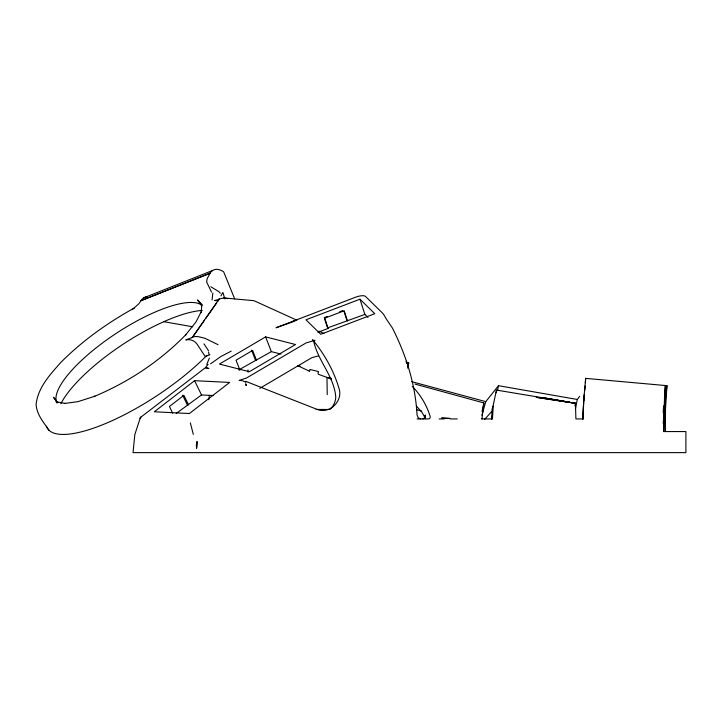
<?xml version="1.0" encoding="UTF-8"?>
<svg xmlns="http://www.w3.org/2000/svg" width="722" height="722" viewBox="0 0 722 722"><rect width="100%" height="100%" fill="white"/><g stroke="black" fill="none" stroke-linecap="round" stroke-linejoin="round"><path stroke-width="1.08" d="M481.962 418.931L483.848 402.93L414.979 384.086M491.754 418.931L492.052 409.545L492.918 406.116M663.78 407.398L663.735 431.566M583.123 418.931L583.755 399.582L585.668 378.373L666.957 385.665L665.503 409.094L665.404 431.566M583.466 405.385L583.223 418.931L575.903 418.931L575.434 403.237L496.51 390.097L493.325 404.627L492.485 418.931L481.619 418.931M425.204 417.821L425.303 415.177L425.204 417.993M483.848 402.93L482.025 411.45M425.186 417.758L425.303 415.177M582.564 419.374L584.197 394.582M584.197 400.042L584.495 395.71M584.856 390.286L585.154 385.954M585.371 382.705L585.668 378.373M663.166 412.515L663.608 406.008M201.221 312.698L201.844 304.215M196.574 448.191L197.079 441.458L196.574 448.308L196.303 444.788M212.855 292.988L212.06 300.045M666.957 385.665L664.159 410.349L665.368 385.467L664.61 393.851L663.635 431.566L685.9 431.566L685.9 452.631L133.029 452.631L134.824 434.563L140.393 417.506L205.472 367.651L208.071 364.366M663.157 423.191L665.179 405.024L665.305 431.566M245.751 382.507L245.904 381.406L317.256 409.446C329.449 414.464 342.923 401.17 339.159 388.905C334.024 371.334 325.062 355.134 313.664 341.01L315.009 340.306L306.137 342.896L246.337 378.102L239.126 380.422L241.247 380.521A8.42 4.17 52.3 0 1 244.298 381.649L245.904 381.406M208.775 399.735L209.389 395.403M496.51 390.097L496.077 392.813M575.434 403.237L575.01 405.926M425.267 415.61L424.446 417.984L422.866 418.931M491.511 419.383L492.043 416.062M497.494 390.584L498.442 385.719L485.78 401.649L481.863 415.321M575.461 408.805L577.257 399.537L579.622 396.342M407.65 368.157L408.742 362.913L405.954 361.884M206.772 364.457L209.371 358.076M407.479 366.036L408.742 362.913M298.069 365.855L309.287 371.108L310.009 369.474L318.519 371.577L317.942 373.527L318.402 374.312L331.524 379.023M201.7 310.812L195.933 322.048L185.428 335.143L185.879 334.647C160.031 361.217 128.525 382.109 94.365 396.405L94.943 396.207L78.012 401.631L64.375 403.481L65.332 403.481L56.018 401.658M141.133 300.614L210.12 273.223L141.133 300.614L138.714 303.899L132.388 309.521M210.12 273.223L207.187 278.62L206.627 281.995L211.501 292.049M209.949 354.719L205.256 356.578L197.016 344.096C194.624 340.504 189.967 338.952 185.825 339.9L192.305 337.499L219.163 299.007L223.739 297.96L253.864 300.659L296.859 320.189M192.305 337.499L204.47 320.216M205.752 318.393L216.735 302.906M218.035 301.083L219.163 299.007M139.987 418.309L140.952 417.081L140.393 417.506M300.009 366.054L299.63 366.469L297.626 365.531M309.287 371.108L309.801 370.53M330.135 409.347C333.447 406.161 335.586 401.802 335.766 397.19C334.25 376.288 317.815 361.072 313.664 341.01M484.588 419.446L491.763 411.441M194.606 380.675L154.327 411.775L189.381 413.535L229.65 382.443L194.606 380.675L201.51 394.943L213.559 395.548M176.231 413.426L201.51 394.943M210.571 363.807L220.959 356.478L231.211 351.127M265.606 336.876L219.425 364.068L249.325 371.713L295.497 344.52L265.606 336.876L271.364 351.632L280.975 354.096M239.758 369.339L271.364 351.632M259.821 388.319L311.895 357.652L318.456 355.928M134.373 307.996C107.623 322.779 82.479 340.676 60.883 362.372L60.043 363.301C49.502 375.232 37.697 388.093 36.1 404.708C36.921 414.762 43.573 422.415 49.078 430.33M143.651 297.888L212.638 270.497M219.326 299.26L214.822 300.514L216.474 300.578L214.822 300.514M420.673 418.931L418.218 417.803L417.027 414.852C415.448 384.528 406.107 355.134 392.479 328.149L386.252 318.925A21.1 3.303 69.1 0 0 382.236 312.797L365.413 296.336A8.42 2.671 -17.8 0 0 355.513 297.22L275.994 327.77L293.899 321.47M359.98 299.206L305.947 319.801L320.767 334.286L374.79 313.7L359.98 299.206L364.863 314.413L367.985 317.463M324.232 317.653L327.301 316.48M339.575 311.805L342.643 310.64M364.863 314.413L327.526 327.923L328.068 328.438L317.933 332.3M293.322 320.92L295.307 320.794M316.2 409.455L329.53 409.455M417.099 418.931L428.552 418.931C429.752 418.94 430.312 417.659 430.231 416.612C426.81 405.376 420.592 394.763 412.271 386.441M439.166 418.931L444.192 418.931M450.239 418.931L457.288 418.931M223.739 297.96L227.89 298.619M163.885 321.714L192.738 326.777M498.541 385.701L577.049 399.428M238.838 369.881L239.912 370.151L236.022 360.197L252.637 350.414L256.527 360.377M411.739 381.685L485.78 401.649M416.404 409.663L421.702 411.089M312.644 339.818L313.565 340.721L312.788 339.918M331.19 378.454L328.095 377.326L328.429 377.895M318.925 331.127L323.925 333.474M218.08 344.701L204.949 338.275L199.38 336.912A12.653 9.918 33.2 0 0 192.142 337.255M416.594 406.233L422.081 412.515L424.825 417.397M220.309 293.267L218.928 291.697L210.833 286.76M57.877 402.515L53.428 397.217L57.507 402.677M203.956 343.843L208.577 350.847M201.682 305.686L197.575 299.946L202.016 305.244L199.091 301.525L201.303 304.874A87.597 26.308 -33.4 0 0 112.533 335.829A87.597 26.308 -33.4 0 0 57.029 403.093M188.568 404.934L183.902 395.313L169.417 406.495L172.684 413.237M182.648 395.25L187.314 404.871M234.704 298.917L223.667 271.842A24.44 13.285 68.3 0 0 210.057 273.124M251.554 350.143L255.453 360.097M347.499 321.037L344.195 310.767L324.765 318.176L328.068 328.438M343.997 311.272L346.966 320.514M324.557 318.682L327.201 326.895M224.894 298.935L222.89 292.572L222.475 293.222A33.69 10.117 -33.4 0 0 220.977 295.894M208.532 352.146L208.992 354.186M190.346 422.848L193.306 434.409M406.477 361.253L406.567 363.392M326.994 377.759L327.228 394.654M248.016 369.989L248.043 372.128M141.061 300.514A24.44 13.285 68.3 0 1 146.936 296.76M206.988 355.26A109.5 32.887 -33.4 0 1 109.897 421.684A109.5 32.887 -33.4 0 1 46.398 426.197M60.865 403.788A95.602 28.709 -33.4 0 1 122.939 344.34A95.602 28.709 -33.4 0 1 202.133 310.433M449.716 418.435L441.846 418.417L441.819 417.74L449.716 418.435M575.515 403.318L536.338 397.335L575.515 403.318M569.126 402.154L542.962 397.75L569.126 402.154M208.721 368.464L205.472 367.651L208.721 368.464M246.139 385.395L245.778 383.978L246.139 385.395"/></g></svg>
